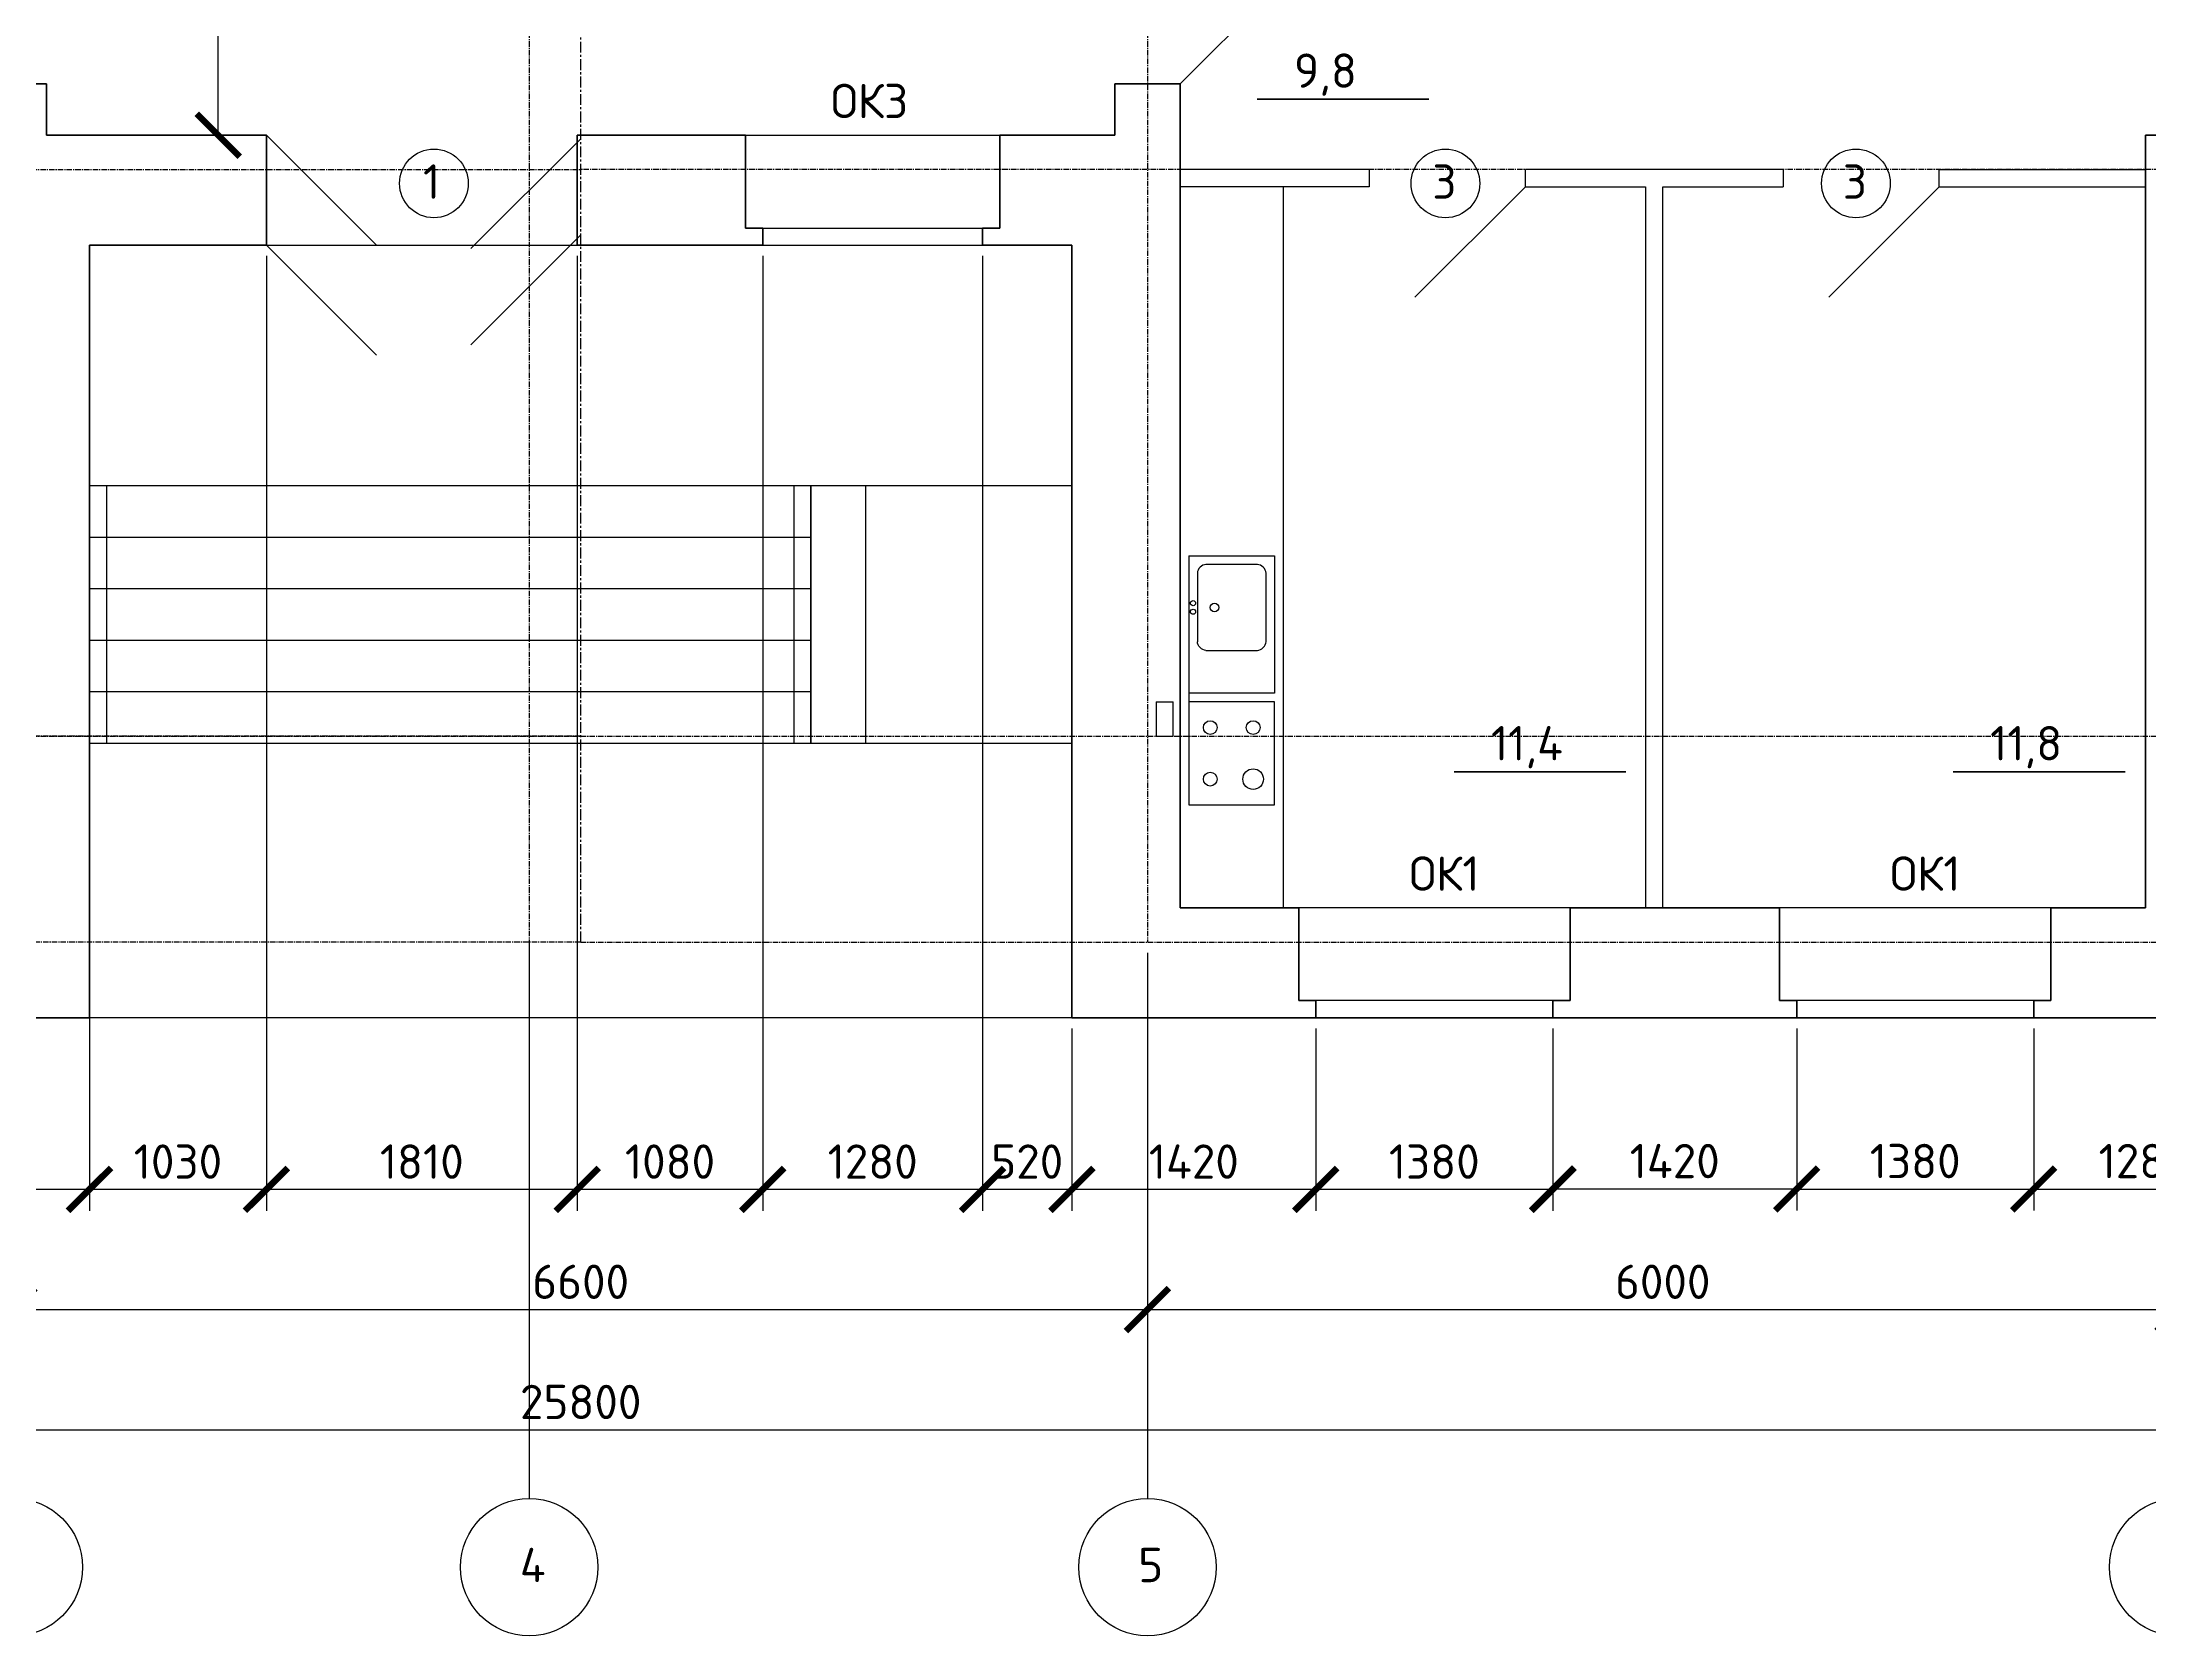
# Model space of a CAD drawing. Header units: millimetres. Extents: x -273369 to 399464, y -35443 to 194245.
# Drawn here: x -28029 to -15757, y 138517 to 147799 of the extents above; entities that cross this region are included whole.
import ezdxf

# ---------------------------------------------------------------- set-up
doc = ezdxf.new("R2010")
doc.units = ezdxf.units.MM
doc.linetypes.add('осевая', pattern=[50.8, 31.75, -6.35, 6.35, -6.35])
doc.linetypes.add('осеваяX2', pattern=[101.6, 63.5, -12.7, 12.7, -12.7])
doc.styles.add('Курс2', font='isocpeur.ttf', dxfattribs={"height": 2.5})
doc.dimstyles.new('Линейный', dxfattribs={"dimscale": 0, "dimtxt": 2, "dimasz": 2.5, "dimexe": 1.25, "dimexo": 0.625, "dimtad": 1, "dimtxsty": 'Курс2', "dimblk": 'ARCHTICK', "dimcen": 2.5, "dimadec": 0, "dimazin": 0, "dimtfac": 1, "dimtmove": 0, "dimatfit": 3, "dimldrblk": 'ARCHTICK', "dimfxl": 1, "dimarcsym": 0})

# ---------------------------------------------------------------- blocks, each defined once
blk = doc.blocks.new('_ArchTick')
at = {"color": 0, "linetype": 'ByBlock', "lineweight": 60, "const_width": 0.15}
blk.add_lwpolyline([(-0.5, -0.5), (0.5, 0.5)], dxfattribs=at)
blk = doc.blocks.new('*D261')
at = {"color": 0, "lineweight": -2, "transparency": 16777216}
for p, q in [((-27940, 149967), (-26878, 149967)), ((-27003, 147257), (-27003, 149967)), ((-27940, 147257), (-26878, 147257))]:
    blk.add_line(p, q, dxfattribs=at)
at = {"layer": 'Defpoints', "color": 0, "transparency": 16777216}
for p in [(-28003, 149967), (-27003, 149967), (-28003, 147257)]:
    blk.add_point(p, dxfattribs=at)
at = {"color": 0, "lineweight": -2, "transparency": 16777216, "xscale": 250, "yscale": 250, "zscale": 250}
for p, rotation in [((-27003, 149967), 90), ((-27003, 147257), 270)]:
    blk.add_blockref('_ArchTick', p, dxfattribs=dict(at, rotation=rotation))
at = {"color": 0, "transparency": 16777216, "insert": (-27165, 148612), "char_height": 200, "attachment_point": 5, "rotation": 90, "style": 'Курс2'}
blk.add_mtext('2710', dxfattribs=at)
blk = doc.blocks.new('*D224')
at = {"color": 0, "lineweight": -2, "transparency": 16777216}
for p, q in [((-19233, 142054), (-19233, 140994)), ((-17813, 142054), (-17813, 140994)), ((-17813, 141119), (-19233, 141119))]:
    blk.add_line(p, q, dxfattribs=at)
at = {"layer": 'Defpoints', "color": 0, "transparency": 16777216}
for p in [(-19233, 142117), (-17813, 142117), (-19233, 141119)]:
    blk.add_point(p, dxfattribs=at)
at = {"color": 0, "lineweight": -2, "transparency": 16777216, "xscale": 250, "yscale": 250, "zscale": 250, "rotation": 180}
blk.add_blockref('_ArchTick', (-19233, 141119), dxfattribs=at)
at = {"color": 0, "lineweight": -2, "transparency": 16777216, "xscale": 250, "yscale": 250, "zscale": 250}
blk.add_blockref('_ArchTick', (-17813, 141119), dxfattribs=at)
at = {"color": 0, "transparency": 16777216, "insert": (-18523, 141282), "char_height": 200, "attachment_point": 5, "style": 'Курс2'}
blk.add_mtext('1420', dxfattribs=at)
blk = doc.blocks.new('*D235')
at = {"color": 0, "lineweight": -2, "transparency": 16777216}
for p, q in [((-17813, 142054), (-17813, 140994)), ((-16433, 142054), (-16433, 140994)), ((-17813, 141119), (-16433, 141119))]:
    blk.add_line(p, q, dxfattribs=at)
at = {"layer": 'Defpoints', "color": 0, "transparency": 16777216}
for p in [(-17813, 142117), (-16433, 142117), (-16433, 141119)]:
    blk.add_point(p, dxfattribs=at)
at = {"color": 0, "lineweight": -2, "transparency": 16777216, "xscale": 250, "yscale": 250, "zscale": 250, "rotation": 180}
blk.add_blockref('_ArchTick', (-17813, 141119), dxfattribs=at)
at = {"color": 0, "lineweight": -2, "transparency": 16777216, "xscale": 250, "yscale": 250, "zscale": 250}
blk.add_blockref('_ArchTick', (-16433, 141119), dxfattribs=at)
at = {"color": 0, "transparency": 16777216, "insert": (-17123, 141282), "char_height": 200, "attachment_point": 5, "style": 'Курс2'}
blk.add_mtext('1380', dxfattribs=at)
blk = doc.blocks.new('*D236')
at = {"color": 0, "lineweight": -2, "transparency": 16777216}
for p, q in [((-16433, 142054), (-16433, 140994)), ((-15153, 142054), (-15153, 140994)), ((-16433, 141119), (-15153, 141119))]:
    blk.add_line(p, q, dxfattribs=at)
at = {"layer": 'Defpoints', "color": 0, "transparency": 16777216}
for p in [(-16433, 142117), (-15153, 142117), (-15153, 141119)]:
    blk.add_point(p, dxfattribs=at)
at = {"color": 0, "lineweight": -2, "transparency": 16777216, "xscale": 250, "yscale": 250, "zscale": 250, "rotation": 180}
blk.add_blockref('_ArchTick', (-16433, 141119), dxfattribs=at)
at = {"color": 0, "lineweight": -2, "transparency": 16777216, "xscale": 250, "yscale": 250, "zscale": 250}
blk.add_blockref('_ArchTick', (-15153, 141119), dxfattribs=at)
at = {"color": 0, "transparency": 16777216, "insert": (-15793, 141282), "char_height": 200, "attachment_point": 5, "style": 'Курс2'}
blk.add_mtext('1280', dxfattribs=at)
blk = doc.blocks.new('*D239')
at = {"color": 0, "lineweight": -2, "transparency": 16777216}
for p, q in [((-20613, 142054), (-20613, 140992)), ((-19233, 142054), (-19233, 140992)), ((-19233, 141117), (-20613, 141117))]:
    blk.add_line(p, q, dxfattribs=at)
at = {"layer": 'Defpoints', "color": 0, "transparency": 16777216}
for p in [(-20613, 142117), (-19233, 142117), (-20613, 141117)]:
    blk.add_point(p, dxfattribs=at)
at = {"color": 0, "lineweight": -2, "transparency": 16777216, "xscale": 250, "yscale": 250, "zscale": 250, "rotation": 180}
blk.add_blockref('_ArchTick', (-20613, 141117), dxfattribs=at)
at = {"color": 0, "lineweight": -2, "transparency": 16777216, "xscale": 250, "yscale": 250, "zscale": 250}
blk.add_blockref('_ArchTick', (-19233, 141117), dxfattribs=at)
at = {"color": 0, "transparency": 16777216, "insert": (-19923, 141279), "char_height": 200, "attachment_point": 5, "style": 'Курс2'}
blk.add_mtext('1380', dxfattribs=at)
blk = doc.blocks.new('*D240')
at = {"color": 0, "lineweight": -2, "transparency": 16777216}
for p, q in [((-22033, 142054), (-22033, 140992)), ((-20613, 142054), (-20613, 140992)), ((-20613, 141117), (-22033, 141117))]:
    blk.add_line(p, q, dxfattribs=at)
at = {"layer": 'Defpoints', "color": 0, "transparency": 16777216}
for p in [(-22033, 142117), (-20613, 142117), (-22033, 141117)]:
    blk.add_point(p, dxfattribs=at)
at = {"color": 0, "lineweight": -2, "transparency": 16777216, "xscale": 250, "yscale": 250, "zscale": 250, "rotation": 180}
blk.add_blockref('_ArchTick', (-22033, 141117), dxfattribs=at)
at = {"color": 0, "lineweight": -2, "transparency": 16777216, "xscale": 250, "yscale": 250, "zscale": 250}
blk.add_blockref('_ArchTick', (-20613, 141117), dxfattribs=at)
at = {"color": 0, "transparency": 16777216, "insert": (-21323, 141279), "char_height": 200, "attachment_point": 5, "style": 'Курс2'}
blk.add_mtext('1420', dxfattribs=at)
blk = doc.blocks.new('*D241')
at = {"color": 0, "lineweight": -2, "transparency": 16777216}
for p, q in [((-22553, 146554), (-22553, 140992)), ((-22033, 142054), (-22033, 140992)), ((-22033, 141117), (-22553, 141117))]:
    blk.add_line(p, q, dxfattribs=at)
at = {"layer": 'Defpoints', "color": 0, "transparency": 16777216}
for p in [(-22553, 146617), (-22033, 142117), (-22553, 141117)]:
    blk.add_point(p, dxfattribs=at)
at = {"color": 0, "lineweight": -2, "transparency": 16777216, "xscale": 250, "yscale": 250, "zscale": 250, "rotation": 180}
blk.add_blockref('_ArchTick', (-22553, 141117), dxfattribs=at)
at = {"color": 0, "lineweight": -2, "transparency": 16777216, "xscale": 250, "yscale": 250, "zscale": 250}
blk.add_blockref('_ArchTick', (-22033, 141117), dxfattribs=at)
at = {"color": 0, "transparency": 16777216, "insert": (-22293, 141279), "char_height": 200, "attachment_point": 5, "style": 'Курс2'}
blk.add_mtext('520', dxfattribs=at)
blk = doc.blocks.new('*D242')
at = {"color": 0, "lineweight": -2, "transparency": 16777216}
for p, q in [((-23833, 146554), (-23833, 140992)), ((-22553, 146554), (-22553, 140992)), ((-22553, 141117), (-23833, 141117))]:
    blk.add_line(p, q, dxfattribs=at)
at = {"layer": 'Defpoints', "color": 0, "transparency": 16777216}
for p in [(-23833, 146617), (-22553, 146617), (-23833, 141117)]:
    blk.add_point(p, dxfattribs=at)
at = {"color": 0, "lineweight": -2, "transparency": 16777216, "xscale": 250, "yscale": 250, "zscale": 250, "rotation": 180}
blk.add_blockref('_ArchTick', (-23833, 141117), dxfattribs=at)
at = {"color": 0, "lineweight": -2, "transparency": 16777216, "xscale": 250, "yscale": 250, "zscale": 250}
blk.add_blockref('_ArchTick', (-22553, 141117), dxfattribs=at)
at = {"color": 0, "transparency": 16777216, "insert": (-23193, 141279), "char_height": 200, "attachment_point": 5, "style": 'Курс2'}
blk.add_mtext('1280', dxfattribs=at)
blk = doc.blocks.new('*D243')
at = {"color": 0, "lineweight": -2, "transparency": 16777216}
for p, q in [((-24913, 146554), (-24913, 140992)), ((-23833, 146554), (-23833, 140992)), ((-23833, 141117), (-24913, 141117))]:
    blk.add_line(p, q, dxfattribs=at)
at = {"layer": 'Defpoints', "color": 0, "transparency": 16777216}
for p in [(-24913, 146617), (-23833, 146617), (-24913, 141117)]:
    blk.add_point(p, dxfattribs=at)
at = {"color": 0, "lineweight": -2, "transparency": 16777216, "xscale": 250, "yscale": 250, "zscale": 250, "rotation": 180}
blk.add_blockref('_ArchTick', (-24913, 141117), dxfattribs=at)
at = {"color": 0, "lineweight": -2, "transparency": 16777216, "xscale": 250, "yscale": 250, "zscale": 250}
blk.add_blockref('_ArchTick', (-23833, 141117), dxfattribs=at)
at = {"color": 0, "transparency": 16777216, "insert": (-24373, 141279), "char_height": 200, "attachment_point": 5, "style": 'Курс2'}
blk.add_mtext('1080', dxfattribs=at)
blk = doc.blocks.new('*D244')
at = {"color": 0, "lineweight": -2, "transparency": 16777216}
for p, q in [((-26723, 146554), (-26723, 140992)), ((-24913, 146554), (-24913, 140992)), ((-24913, 141117), (-26723, 141117))]:
    blk.add_line(p, q, dxfattribs=at)
at = {"layer": 'Defpoints', "color": 0, "transparency": 16777216}
for p in [(-26723, 146617), (-24913, 146617), (-26723, 141117)]:
    blk.add_point(p, dxfattribs=at)
at = {"color": 0, "lineweight": -2, "transparency": 16777216, "xscale": 250, "yscale": 250, "zscale": 250, "rotation": 180}
blk.add_blockref('_ArchTick', (-26723, 141117), dxfattribs=at)
at = {"color": 0, "lineweight": -2, "transparency": 16777216, "xscale": 250, "yscale": 250, "zscale": 250}
blk.add_blockref('_ArchTick', (-24913, 141117), dxfattribs=at)
at = {"color": 0, "transparency": 16777216, "insert": (-25818, 141279), "char_height": 200, "attachment_point": 5, "style": 'Курс2'}
blk.add_mtext('1810', dxfattribs=at)
blk = doc.blocks.new('*D245')
at = {"color": 0, "lineweight": -2, "transparency": 16777216}
for p, q in [((-27753, 146554), (-27753, 140992)), ((-26723, 146554), (-26723, 140992)), ((-26723, 141117), (-27753, 141117))]:
    blk.add_line(p, q, dxfattribs=at)
at = {"layer": 'Defpoints', "color": 0, "transparency": 16777216}
for p in [(-27753, 146617), (-26723, 146617), (-27753, 141117)]:
    blk.add_point(p, dxfattribs=at)
at = {"color": 0, "lineweight": -2, "transparency": 16777216, "xscale": 250, "yscale": 250, "zscale": 250, "rotation": 180}
blk.add_blockref('_ArchTick', (-27753, 141117), dxfattribs=at)
at = {"color": 0, "lineweight": -2, "transparency": 16777216, "xscale": 250, "yscale": 250, "zscale": 250}
blk.add_blockref('_ArchTick', (-26723, 141117), dxfattribs=at)
at = {"color": 0, "transparency": 16777216, "insert": (-27238, 141279), "char_height": 200, "attachment_point": 5, "style": 'Курс2'}
blk.add_mtext('1030', dxfattribs=at)
blk = doc.blocks.new('*D246')
at = {"color": 0, "lineweight": -2, "transparency": 16777216}
for p, q in [((-27753, 146554), (-27753, 140992)), ((-29173, 142054), (-29173, 140992)), ((-27753, 141117), (-29173, 141117))]:
    blk.add_line(p, q, dxfattribs=at)
at = {"layer": 'Defpoints', "color": 0, "transparency": 16777216}
for p in [(-27753, 146617), (-29173, 142117), (-29173, 141117)]:
    blk.add_point(p, dxfattribs=at)
at = {"color": 0, "lineweight": -2, "transparency": 16777216, "xscale": 250, "yscale": 250, "zscale": 250, "rotation": 180}
blk.add_blockref('_ArchTick', (-29173, 141117), dxfattribs=at)
at = {"color": 0, "lineweight": -2, "transparency": 16777216, "xscale": 250, "yscale": 250, "zscale": 250}
blk.add_blockref('_ArchTick', (-27753, 141117), dxfattribs=at)
at = {"color": 0, "transparency": 16777216, "insert": (-28463, 141279), "char_height": 200, "attachment_point": 5, "style": 'Курс2'}
blk.add_mtext('1420', dxfattribs=at)
blk = doc.blocks.new('*D228')
at = {"color": 0, "lineweight": -2, "transparency": 16777216}
for p, q in [((-28193, 142494), (-28193, 140292)), ((-21593, 142494), (-21593, 140292)), ((-28193, 140417), (-21593, 140417))]:
    blk.add_line(p, q, dxfattribs=at)
at = {"layer": 'Defpoints', "color": 0, "transparency": 16777216}
for p in [(-28193, 142557), (-21593, 142557), (-21593, 140417)]:
    blk.add_point(p, dxfattribs=at)
at = {"color": 0, "lineweight": -2, "transparency": 16777216, "xscale": 250, "yscale": 250, "zscale": 250, "rotation": 180}
blk.add_blockref('_ArchTick', (-28193, 140417), dxfattribs=at)
at = {"color": 0, "lineweight": -2, "transparency": 16777216, "xscale": 250, "yscale": 250, "zscale": 250}
blk.add_blockref('_ArchTick', (-21593, 140417), dxfattribs=at)
at = {"color": 0, "transparency": 16777216, "insert": (-24893, 140579), "char_height": 200, "attachment_point": 5, "style": 'Курс2'}
blk.add_mtext('6600', dxfattribs=at)
blk = doc.blocks.new('*D229')
at = {"color": 0, "lineweight": -2, "transparency": 16777216}
for p, q in [((-21593, 142494), (-21593, 140292)), ((-15593, 142494), (-15593, 140292)), ((-21593, 140417), (-15593, 140417))]:
    blk.add_line(p, q, dxfattribs=at)
at = {"layer": 'Defpoints', "color": 0, "transparency": 16777216}
for p in [(-21593, 142557), (-15593, 142557), (-15593, 140417)]:
    blk.add_point(p, dxfattribs=at)
at = {"color": 0, "lineweight": -2, "transparency": 16777216, "xscale": 250, "yscale": 250, "zscale": 250, "rotation": 180}
blk.add_blockref('_ArchTick', (-21593, 140417), dxfattribs=at)
at = {"color": 0, "lineweight": -2, "transparency": 16777216, "xscale": 250, "yscale": 250, "zscale": 250}
blk.add_blockref('_ArchTick', (-15593, 140417), dxfattribs=at)
at = {"color": 0, "transparency": 16777216, "insert": (-18593, 140579), "char_height": 200, "attachment_point": 5, "style": 'Курс2'}
blk.add_mtext('6000', dxfattribs=at)
blk = doc.blocks.new('*D221')
at = {"color": 0, "lineweight": -2, "transparency": 16777216}
for p, q in [((-37793, 142494), (-37793, 139592)), ((-11993, 142494), (-11993, 139592)), ((-37793, 139717), (-11993, 139717))]:
    blk.add_line(p, q, dxfattribs=at)
at = {"layer": 'Defpoints', "color": 0, "transparency": 16777216}
for p in [(-37793, 142557), (-11993, 142557), (-11993, 139717)]:
    blk.add_point(p, dxfattribs=at)
at = {"color": 0, "lineweight": -2, "transparency": 16777216, "xscale": 250, "yscale": 250, "zscale": 250, "rotation": 180}
blk.add_blockref('_ArchTick', (-37793, 139717), dxfattribs=at)
at = {"color": 0, "lineweight": -2, "transparency": 16777216, "xscale": 250, "yscale": 250, "zscale": 250}
blk.add_blockref('_ArchTick', (-11993, 139717), dxfattribs=at)
at = {"color": 0, "transparency": 16777216, "insert": (-24893, 139879), "char_height": 200, "attachment_point": 5, "style": 'Курс2'}
blk.add_mtext('25800', dxfattribs=at)

msp = doc.modelspace()

# ---------------------------------------------------------------- linework, layer by layer
at = {"color": 116, "linetype": 'осевая', "true_color": 0x136734}
for p, q in [((-25192.68, 157456.594), (-25192.68, 142556.594)), ((-21592.68, 157456.594), (-21592.68, 142556.594)), ((-21592.68, 157456.594), (-21592.68, 142556.594))]:
    msp.add_line(p, q, dxfattribs=at)
at = {"color": 242, "linetype": 'осеваяX2', "true_color": 0xcd2027}
msp.add_line((-24892.68, 142556.594), (-24892.68, 157456.594), dxfattribs=at)
for p, q in [((-21402.68, 147556.594), (-20688.502, 148270.771)), ((-26722.68, 147256.594), (-26082.748, 146616.662)), ((-25532.612, 146596.662), (-24892.68, 147236.594)), ((-23932.68, 147256.594), (-22452.68, 147256.594)), ((-20302.68, 147056.594), (-21402.68, 147056.594)), ((-20302.68, 147056.594), (-20302.68, 146956.594)), ((-18592.68, 147056.594), (-19392.68, 147056.594)), ((-19392.68, 146956.594), (-19392.68, 147056.594)), ((-17892.68, 147056.594), (-18592.68, 147056.594)), ((-17892.68, 147056.594), (-17892.68, 146956.594)), ((-16982.68, 147056.594), (-15782.68, 147056.594)), ((-16982.68, 146956.594), (-16982.68, 147056.594)), ((-20302.68, 146956.594), (-21402.68, 146956.594)), ((-20802.68, 146956.594), (-20802.68, 142756.594)), ((-20036.147, 146313.126), (-19392.68, 146956.594)), ((-19392.68, 146956.594), (-18692.68, 146956.594)), ((-18692.68, 146956.594), (-18692.68, 142756.594)), ((-18592.68, 142756.594), (-18592.68, 146956.594)), ((-18592.68, 146956.594), (-17892.68, 146956.594)), ((-17626.147, 146313.126), (-16982.68, 146956.594)), ((-16982.68, 146956.594), (-15782.68, 146956.594)), ((-25532.612, 146036.662), (-24892.68, 146676.594)), ((-23832.68, 146716.594), (-22552.68, 146716.594)), ((-27752.68, 146616.594), (-23552.68, 146616.594)), ((-26722.68, 146616.594), (-26082.748, 145976.662)), ((-23832.68, 146616.594), (-22552.68, 146616.594)), ((-27752.68, 145216.594), (-22032.68, 145216.594)), ((-27752.68, 145216.594), (-23552.68, 145216.594)), ((-27652.68, 143716.594), (-27652.68, 145216.594)), ((-23652.68, 145216.594), (-23652.68, 143716.594)), ((-23552.68, 145216.594), (-23552.68, 143716.594)), ((-23552.68, 143716.594), (-23552.68, 145216.594)), ((-23232.68, 143716.594), (-23232.68, 145216.594)), ((-27752.68, 144916.594), (-23552.68, 144916.594)), ((-21352.68, 144806.594), (-20852.68, 144806.594)), ((-21352.68, 144806.594), (-21202.68, 144806.594)), ((-21352.68, 144806.594), (-21352.68, 143956.594)), ((-20852.68, 144806.594), (-20852.68, 144006.594)), ((-21302.68, 144706.594), (-21302.68, 144306.594)), ((-20952.68, 144756.594), (-21252.68, 144756.594)), ((-20902.68, 144306.594), (-20902.68, 144706.594)), ((-27752.68, 144616.594), (-23552.68, 144616.594)), ((-27752.68, 144316.594), (-23552.68, 144316.594)), ((-21252.68, 144256.594), (-20952.68, 144256.594)), ((-27752.68, 144016.594), (-23552.68, 144016.594)), ((-21542.68, 143956.594), (-21542.68, 143756.594)), ((-21542.68, 143956.594), (-21442.68, 143956.594)), ((-21442.68, 143756.594), (-21442.68, 143956.594)), ((-20852.68, 144006.594), (-21352.68, 144006.594)), ((-20852.68, 143956.594), (-21352.68, 143956.594)), ((-21352.68, 143956.594), (-21352.68, 143356.594)), ((-20852.68, 143356.594), (-20852.68, 143956.594)), ((-27752.68, 143716.594), (-22032.68, 143716.594)), ((-21542.68, 143756.594), (-21442.68, 143756.594)), ((-21352.68, 143356.594), (-20852.68, 143356.594)), ((-19132.68, 142756.594), (-20712.68, 142756.594)), ((-16332.68, 142756.594), (-17912.68, 142756.594)), ((-25192.68, 142556.594), (-25192.68, 139316.594)), ((10210.178, 142116.594), (-38232.68, 142116.594)), ((-19232.68, 142216.594), (-20612.68, 142216.594)), ((-20612.68, 142116.594), (-19232.68, 142116.594)), ((-16432.68, 142216.594), (-17812.68, 142216.594)), ((-17812.68, 142116.594), (-16432.68, 142116.594)), ((-21592.68, 140416.594), (-21592.68, 139316.594))]:
    msp.add_line(p, q)
at = {"lineweight": 60}
for p, q in [((-28002.68, 147556.594), (-28382.68, 147556.594)), ((-28002.68, 147256.594), (-28002.68, 147556.594)), ((-21782.68, 147256.594), (-21782.68, 147556.594)), ((-21782.68, 147556.594), (-21402.68, 147556.594)), ((-21402.68, 147556.594), (-21402.68, 142756.594)), ((-20954.734, 147467.412), (-19954.734, 147467.412)), ((-26722.68, 147256.594), (-28002.68, 147256.594)), ((-26722.68, 146616.594), (-26722.68, 147256.594)), ((-24912.68, 146616.594), (-24912.68, 147256.594)), ((-24912.68, 147256.594), (-23932.68, 147256.594)), ((-23932.68, 147256.594), (-23932.68, 146716.594)), ((-22452.68, 146716.594), (-22452.68, 147256.594)), ((-22452.68, 147256.594), (-21782.68, 147256.594)), ((-15782.68, 147256.594), (-15782.68, 142756.594)), ((-15782.68, 147256.594), (-15402.68, 147256.594)), ((-23932.68, 146716.594), (-23832.68, 146716.594)), ((-23832.68, 146716.594), (-23832.68, 146616.594)), ((-22552.68, 146616.594), (-22552.68, 146716.594)), ((-22552.68, 146716.594), (-22452.68, 146716.594)), ((-27752.68, 146616.594), (-27752.68, 142116.594)), ((-27752.68, 146616.594), (-26722.68, 146616.594)), ((-23832.68, 146616.594), (-24912.68, 146616.594)), ((-22552.68, 146616.594), (-22032.68, 146616.594)), ((-22032.68, 146616.594), (-22032.68, 142116.594)), ((-19807.353, 143549.914), (-18807.353, 143549.914)), ((-16901.401, 143549.914), (-15901.401, 143549.914)), ((-20712.68, 142756.594), (-21402.68, 142756.594)), ((-20712.68, 142216.594), (-20712.68, 142756.594)), ((-17912.68, 142756.594), (-19132.68, 142756.594)), ((-19132.68, 142756.594), (-19132.68, 142216.594)), ((-17912.68, 142216.594), (-17912.68, 142756.594)), ((-16332.68, 142216.594), (-16332.68, 142756.594)), ((-16332.68, 142756.594), (-15782.68, 142756.594)), ((-27752.68, 142116.594), (-29172.68, 142116.594)), ((-22032.68, 142116.594), (-20612.68, 142116.594)), ((-20612.68, 142216.594), (-20712.68, 142216.594)), ((-20612.68, 142116.594), (-20612.68, 142216.594)), ((-19132.68, 142216.594), (-19232.68, 142216.594)), ((-19232.68, 142216.594), (-19232.68, 142116.594)), ((-19232.68, 142116.594), (-17812.68, 142116.594)), ((-17812.68, 142216.594), (-17912.68, 142216.594)), ((-17812.68, 142116.594), (-17812.68, 142216.594)), ((-16432.68, 142116.594), (-16432.68, 142216.594)), ((-16432.68, 142216.594), (-16332.68, 142216.594)), ((-15152.68, 142116.594), (-16432.68, 142116.594))]:
    msp.add_line(p, q, dxfattribs=at)
at = {"color": 217, "linetype": 'осевая', "true_color": 0x93278f}
for p, q in [((-37792.68, 147056.594), (-24892.68, 147056.594)), ((-11992.68, 147056.594), (-24892.68, 147056.594)), ((-24892.68, 143756.594), (-37792.68, 143756.594)), ((-37792.68, 143756.594), (-24892.68, 143756.594)), ((-24892.68, 143756.594), (-11992.68, 143756.594)), ((-24892.68, 142556.594), (-37792.68, 142556.594)), ((-24892.68, 142556.594), (-11992.68, 142556.594))]:
    msp.add_line(p, q, dxfattribs=at)
for centre, radius in [((-25747.546, 146976.146), 200), ((-19858.228, 146976.146), 200), ((-17468.095, 146976.146), 200), ((-21327.68, 144531.594), 15), ((-21327.68, 144481.594), 15), ((-21202.68, 144506.594), 25), ((-21227.68, 143806.594), 40), ((-20977.68, 143806.594), 40), ((-21227.68, 143506.594), 40), ((-20977.68, 143506.594), 60), ((-28192.68, 138916.594), 400), ((-25192.68, 138916.594), 400), ((-21592.68, 138916.594), 400), ((-15592.68, 138916.594), 400)]:
    msp.add_circle(centre, radius)
for points in [[(-21252.68, 144756.594), (-21276.25, 144756.594), (-21302.68, 144730.164), (-21302.68, 144706.594)], [(-20902.68, 144706.594), (-20902.68, 144730.164), (-20929.11, 144756.594), (-20952.68, 144756.594)], [(-21252.68, 144256.594), (-21276.25, 144256.594), (-21302.68, 144283.023), (-21302.68, 144306.594)], [(-20952.68, 144256.594), (-20929.11, 144256.594), (-20902.68, 144283.023), (-20902.68, 144306.594)]]:
    msp.add_open_spline(points, degree=3)

# ---------------------------------------------------------------- texts
at = {"style": 'Курс2'}
for s, p in [('9,8', (-20740.183, 147533.261)), ('1', (-25811.255, 146887.014)), ('3', (-19934.519, 146887.014)), ('3', (-17544.386, 146887.014)), ('11,4', (-19592.802, 143615.763)), ('11,8', (-16686.85, 143615.763)), ('ОК1', (-20068.919, 142856.594)), ('ОК1', (-17268.919, 142856.594)), ('4', (-25247.265, 138829.316)), ('5', (-21647.265, 138829.316))]:
    msp.add_text(s, height=200, dxfattribs=at).set_placement(p)
msp.add_text('ОК3', height=200, rotation=360, dxfattribs=at).set_placement((-23436.44, 147356.594))

# ---------------------------------------------------------------- dimensions: what is measured, and where the dimension line sits
dim = msp.add_linear_dim(base=(-27002.68, 149966.594), p1=(-28002.68, 147256.594), p2=(-28002.68, 149966.594), angle=90, dimstyle='Линейный')
dim.commit()
dim.dimension.update_dxf_attribs({"geometry": '*D261', "text_midpoint": (-27165.18, 148611.594)})
for base, p1, p2, picture, middle in [((-29172.68, 141116.594), (-27752.68, 146616.594), (-29172.68, 142116.594), '*D246', (-28462.68, 141279.094)), ((-27752.68, 141116.594), (-26722.68, 146616.594), (-27752.68, 146616.594), '*D245', (-27237.68, 141279.094)), ((-26722.68, 141116.594), (-24912.68, 146616.594), (-26722.68, 146616.594), '*D244', (-25817.68, 141279.094)), ((-24912.68, 141116.594), (-23832.68, 146616.594), (-24912.68, 146616.594), '*D243', (-24372.68, 141279.094)), ((-23832.68, 141116.594), (-22552.68, 146616.594), (-23832.68, 146616.594), '*D242', (-23192.68, 141279.094)), ((-22552.68, 141116.594), (-22032.68, 142116.594), (-22552.68, 146616.594), '*D241', (-22292.68, 141279.094)), ((-11992.68, 139716.594), (-37792.68, 142556.594), (-11992.68, 142556.594), '*D221', (-24892.68, 139879.094)), ((-21592.68, 140416.594), (-28192.68, 142556.594), (-21592.68, 142556.594), '*D228', (-24892.68, 140579.094)), ((-15592.68, 140416.594), (-21592.68, 142556.594), (-15592.68, 142556.594), '*D229', (-18592.68, 140579.094)), ((-22032.68, 141116.594), (-20612.68, 142116.594), (-22032.68, 142116.594), '*D240', (-21322.68, 141279.094)), ((-20612.68, 141116.594), (-19232.68, 142116.594), (-20612.68, 142116.594), '*D239', (-19922.68, 141279.094)), ((-19232.68, 141119.327), (-17812.68, 142116.594), (-19232.68, 142116.594), '*D224', (-18522.68, 141281.827)), ((-16432.68, 141119.327), (-17812.68, 142116.594), (-16432.68, 142116.594), '*D235', (-17122.68, 141281.827)), ((-15152.68, 141119.327), (-16432.68, 142116.594), (-15152.68, 142116.594), '*D236', (-15792.68, 141281.827))]:
    dim = msp.add_linear_dim(base=base, p1=p1, p2=p2, dimstyle='Линейный')
    dim.commit()
    dim.dimension.update_dxf_attribs({"geometry": picture, "text_midpoint": middle})

doc.saveas('drawing.dxf')
